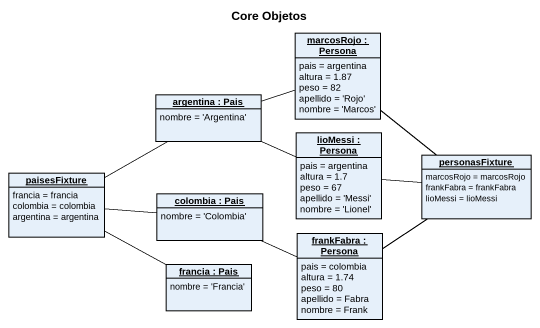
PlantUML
@startuml
title Core Objetos
hide circle
hide empty members
object "marcosRojo : Persona" as marcosRojo {
  pais = argentina
  altura = 1.87
  peso = 82
  apellido = 'Rojo'
  nombre = 'Marcos'
}
object "argentina : Pais" as argentina {
  nombre = 'Argentina'
}
object "lioMessi : Persona" as lioMessi {
  pais = argentina
  altura = 1.7
  peso = 67
  apellido = 'Messi'
  nombre = 'Lionel'
}
object paisesFixture {
  francia = francia
  colombia = colombia
  argentina = argentina
}
object personasFixture {
  marcosRojo = marcosRojo
  frankFabra = frankFabra
  lioMessi = lioMessi
}
object "colombia : Pais" as colombia {
  nombre = 'Colombia'
}
object "frankFabra : Persona" as frankFabra {
  pais = colombia
  altura = 1.74
  peso = 80
  apellido = Fabra
  nombre = Frank
}
object "francia : Pais" as francia {
  nombre = 'Francia'
}
marcosRojo -left- argentina
lioMessi -left- argentina
paisesFixture -right- argentina
paisesFixture -right- colombia
paisesFixture -right- francia
personasFixture -up- marcosRojo
personasFixture -left- lioMessi
personasFixture -- frankFabra
frankFabra -left- colombia
@enduml
